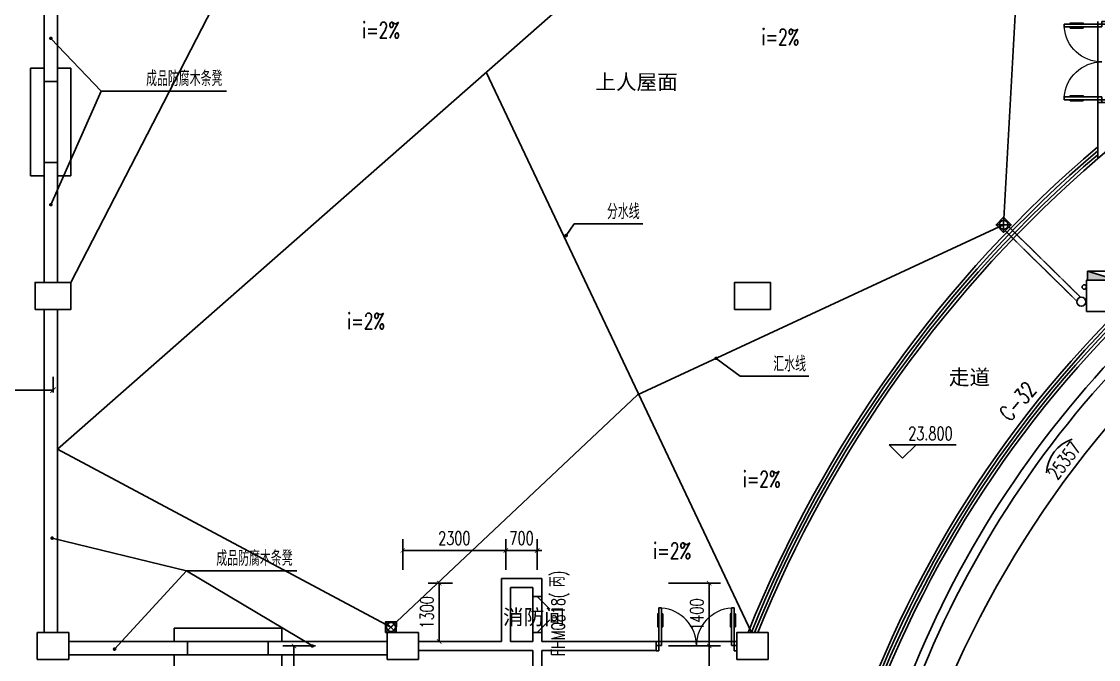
# Model space of a CAD drawing. Header units: millimetres. Extents: x 2680932 to 6187768, y 127588 to 383208.
# Drawn here: x 2738835 to 2762854, y 164143 to 178357 of the extents above; entities that cross this region are included whole.
import ezdxf

# ---------------------------------------------------------------- set-up
doc = ezdxf.new("R2010")
doc.units = ezdxf.units.MM
doc.header["$LTSCALE"] = 20
doc.linetypes.add('DASH', pattern=[0.35, 0.25, -0.1])
for name, color, linetype in [('COLUMN', 9, 'Continuous'), ('CURTWALL', 4, 'Continuous'), ('DIM_ELEV', 3, 'Continuous'), ('DIM_LEAD', 3, 'Continuous'), ('DIM_SYMB', 3, 'Continuous'), ('EQUIP_消火栓', 1, 'Continuous'), ('PUB_DIM', 3, 'Continuous'), ('PUB_TEXT', 41, 'Continuous'), ('VPIPE-消防', 1, 'Continuous'), ('WALL', 3, 'Continuous'), ('WINDOW', 4, 'Continuous'), ('WINDOW_TEXT', 183, 'Continuous'), ('屋面排水', 210, 'Continuous'), ('细线', 8, 'Continuous'), ('装饰一', 201, 'Continuous'), ('装饰二', 225, 'Continuous'), ('阳台栏杆', 149, 'Continuous')]:
    doc.layers.add(name, color=color, linetype=linetype)
doc.styles.add('_TCH_DIM', font='SIMPLEX', dxfattribs={"bigfont": 'GBCBIG'})
doc.styles.add('_TCH_DIM_T3', font='SIMPLEX', dxfattribs={"width": 0.705882, "bigfont": 'GBCBIG'})
doc.styles.add('_TCH_WINDOW', font='SIMPLEX', dxfattribs={"bigfont": 'GBCBIG'})
doc.styles.get("Standard").update_dxf_attribs({"font": '', "width": 0.8})
doc.styles.get('Standard').set_extended_font_data('YouYuan')
doc.dimstyles.new('_TCH_ARCH&&100', dxfattribs={"dimtxt": 297.5, "dimasz": 100, "dimexe": 250, "dimexo": 300, "dimgap": 126.25, "dimtad": 1, "dimdec": 0, "dimzin": 0, "dimdsep": 46, "dimtxsty": '_TCH_DIM_T3', "dimblk": 'ARCHTICK', "dimcen": 0.09, "dimclrt": 7, "dimazin": 2, "dimtfac": 1, "dimtdec": 0, "dimtix": 1, "dimtmove": 2, "dimatfit": 3, "dimfxl": 1, "dimtolj": 1, "dimtzin": 0, "dimarcsym": 0})
doc.dimstyles.new('_TCH_ARCH&&120', dxfattribs={"dimtxt": 357, "dimasz": 120, "dimexe": 300, "dimexo": 360, "dimgap": 120, "dimtad": 1, "dimdec": 0, "dimzin": 0, "dimdsep": 46, "dimtxsty": '_TCH_DIM_T3', "dimblk": 'ARCHTICK', "dimcen": 0.09, "dimclrt": 7, "dimazin": 2, "dimtfac": 1, "dimtdec": 0, "dimtix": 1, "dimtmove": 2, "dimatfit": 3, "dimfxl": 1, "dimtolj": 1, "dimtzin": 0, "dimarcsym": 0})

# ---------------------------------------------------------------- blocks, each defined once
blk = doc.blocks.new('$TwtSys$00000434')
for p, q in [((-0.5, 0.5), (-0.5, -0.5)), ((-0.5, -0.5), (0.5, 0.5)), ((0.5, 0.5), (-0.5, 0.5)), ((0.5, -0.5), (0.5, 0.5)), ((-0.5, -0.5), (0.5, -0.5))]:
    blk.add_line(p, q)
blk.add_solid([(0.5, -0.5), (0.5, 0.5), (-0.5, -0.5)])
blk = doc.blocks.new('sfdhfgj')
at = {"layer": '屋面排水'}
for p, q in [((-60, 60), (60, -60)), ((-60, -60), (60, 60))]:
    blk.add_line(p, q, dxfattribs=at)
blk.add_lwpolyline([(-60, 60), (60, 60), (60, -60), (-60, -60)], close=True, dxfattribs=at)
blk.add_circle((0, 0), 50, dxfattribs=at)
blk = doc.blocks.new('_ArchTick')
at = {"color": 0, "linetype": 'ByBlock', "lineweight": -3, "const_width": 0.15}
blk.add_lwpolyline([(-0.5, -0.5), (0.5, 0.5)], dxfattribs=at)
blk = doc.blocks.new('*D142')
at = {"layer": 'Defpoints', "color": 0, "lineweight": -3, "transparency": 16777216}
for p in [(2739537, 170144), (2736537, 169733), (2739537, 169733)]:
    blk.add_point(p, dxfattribs=at)
at = {"layer": 'PUB_DIM', "color": 0, "lineweight": -2, "transparency": 16777216}
for p, q in [((2736537, 170093), (2736537, 170444)), ((2739537, 170093), (2739537, 170444)), ((2736537, 170144), (2739537, 170144))]:
    blk.add_line(p, q, dxfattribs=at)
at = {"layer": 'PUB_DIM', "color": 0, "lineweight": -2, "transparency": 16777216, "xscale": 120, "yscale": 120, "zscale": 120, "rotation": 180}
blk.add_blockref('_ArchTick', (2736537, 170144), dxfattribs=at)
at = {"layer": 'PUB_DIM', "color": 0, "lineweight": -2, "transparency": 16777216, "xscale": 120, "yscale": 120, "zscale": 120}
blk.add_blockref('_ArchTick', (2739537, 170144), dxfattribs=at)
at = {"layer": 'PUB_DIM', "color": 7, "transparency": 16777216, "insert": (2738037, 170442), "char_height": 357, "attachment_point": 5, "style": '_TCH_DIM_T3'}
blk.add_mtext('\\A1;3000', dxfattribs=at)
blk = doc.blocks.new('$DorLib2D$00000011')
for p, q in [((-0.467, 0.471), (-0.467, -0.062)), ((-0.467, 0.471), (-0.433, 0.471)), ((-0.433, 0.471), (-0.433, 0.004)), ((0.433, 0.471), (0.433, 0.004)), ((0.467, 0.471), (0.433, 0.471)), ((0.467, 0.471), (0.467, -0.062)), ((-0.483, 0.396), (-0.467, 0.396)), ((-0.417, 0.396), (-0.433, 0.396)), ((0.417, 0.396), (0.433, 0.396)), ((0.483, 0.396), (0.467, 0.396)), ((-0.483, 0.235), (-0.467, 0.235)), ((-0.417, 0.235), (-0.433, 0.235)), ((0.417, 0.235), (0.433, 0.235)), ((0.483, 0.235), (0.467, 0.235)), ((-0.5, 0.004), (-0.433, 0.004)), ((-0.5, 0.004), (-0.5, -0.062)), ((0.5, 0.004), (0.433, 0.004)), ((0.5, 0.004), (0.5, -0.062)), ((-0.5, -0.062), (-0.467, -0.062)), ((0.5, -0.062), (0.467, -0.062))]:
    blk.add_line(p, q)
at = {"lineweight": 13}
for p, q in [((-0.483, 0.396), (-0.483, 0.235)), ((-0.417, 0.396), (-0.417, 0.235)), ((0.417, 0.396), (0.417, 0.235)), ((0.483, 0.396), (0.483, 0.235))]:
    blk.add_line(p, q, dxfattribs=at)
for centre, start, end in [((-0.467, 0.004), 0, 85.904), ((0.467, 0.004), 94.096, 180)]:
    blk.add_arc(centre, 0.467, start, end, dxfattribs=at)
blk = doc.blocks.new('*D151')
at = {"layer": 'Defpoints', "color": 0, "lineweight": -3, "transparency": 16777216}
for p in [(2744911, 164443), (2745693, 164443), (2745693, 162113)]:
    blk.add_point(p, dxfattribs=at)
at = {"layer": 'PUB_DIM', "color": 0, "lineweight": -2, "transparency": 16777216}
for p, q in [((2745393, 164443), (2744661, 164443)), ((2744911, 162113), (2744911, 164443)), ((2745393, 162113), (2744661, 162113))]:
    blk.add_line(p, q, dxfattribs=at)
at = {"layer": 'PUB_DIM', "color": 0, "lineweight": -2, "transparency": 16777216, "xscale": 100, "yscale": 100, "zscale": 100}
for p, rotation in [((2744911, 164443), 90), ((2744911, 162113), 270)]:
    blk.add_blockref('_ArchTick', p, dxfattribs=dict(at, rotation=rotation))
at = {"layer": 'PUB_DIM', "color": 7, "transparency": 16777216, "insert": (2744636, 163278), "char_height": 297.5, "attachment_point": 5, "rotation": 90, "style": '_TCH_DIM_T3'}
blk.add_mtext('\\A1;2330', dxfattribs=at)
blk = doc.blocks.new('*D176')
at = {"layer": 'Defpoints', "color": 0, "lineweight": -3, "transparency": 16777216}
for p in [(2752965, 164443), (2754172, 164443), (2752965, 161913)]:
    blk.add_point(p, dxfattribs=at)
at = {"layer": 'PUB_DIM', "color": 0, "lineweight": -2, "transparency": 16777216}
for p, q in [((2753265, 164443), (2754422, 164443)), ((2754172, 161913), (2754172, 164443)), ((2753265, 161913), (2754422, 161913))]:
    blk.add_line(p, q, dxfattribs=at)
at = {"layer": 'PUB_DIM', "color": 0, "lineweight": -2, "transparency": 16777216, "xscale": 100, "yscale": 100, "zscale": 100}
for p, rotation in [((2754172, 164443), 90), ((2754172, 161913), 270)]:
    blk.add_blockref('_ArchTick', p, dxfattribs=dict(at, rotation=rotation))
at = {"layer": 'PUB_DIM', "color": 7, "transparency": 16777216, "insert": (2753897, 163178), "char_height": 297.5, "attachment_point": 5, "rotation": 90, "style": '_TCH_DIM_T3'}
blk.add_mtext('\\A1;2530', dxfattribs=at)
blk = doc.blocks.new('*D177')
at = {"layer": 'Defpoints', "color": 0, "lineweight": -3, "transparency": 16777216}
for p in [(2752965, 165843), (2754172, 165843), (2752965, 164443)]:
    blk.add_point(p, dxfattribs=at)
at = {"layer": 'PUB_DIM', "color": 0, "lineweight": -2, "transparency": 16777216}
for p, q in [((2753265, 165843), (2754422, 165843)), ((2754172, 164443), (2754172, 165843)), ((2753265, 164443), (2754422, 164443))]:
    blk.add_line(p, q, dxfattribs=at)
at = {"layer": 'PUB_DIM', "color": 0, "lineweight": -2, "transparency": 16777216, "xscale": 100, "yscale": 100, "zscale": 100}
for p, rotation in [((2754172, 165843), 90), ((2754172, 164443), 270)]:
    blk.add_blockref('_ArchTick', p, dxfattribs=dict(at, rotation=rotation))
at = {"layer": 'PUB_DIM', "color": 7, "transparency": 16777216, "insert": (2753897, 165143), "char_height": 297.5, "attachment_point": 5, "rotation": 90, "style": '_TCH_DIM_T3'}
blk.add_mtext('\\A1;1400', dxfattribs=at)
blk = doc.blocks.new('*D201')
at = {"layer": 'Defpoints', "color": 0, "lineweight": -3, "transparency": 16777216}
for p in [(2749637, 166572), (2747337, 165843), (2749637, 165843)]:
    blk.add_point(p, dxfattribs=at)
at = {"layer": 'PUB_DIM', "color": 0, "lineweight": -2, "transparency": 16777216}
for p, q in [((2747337, 166143), (2747337, 166822)), ((2749637, 166143), (2749637, 166822)), ((2747337, 166572), (2749637, 166572))]:
    blk.add_line(p, q, dxfattribs=at)
at = {"layer": 'PUB_DIM', "color": 0, "lineweight": -2, "transparency": 16777216, "xscale": 100, "yscale": 100, "zscale": 100, "rotation": 180}
blk.add_blockref('_ArchTick', (2747337, 166572), dxfattribs=at)
at = {"layer": 'PUB_DIM', "color": 0, "lineweight": -2, "transparency": 16777216, "xscale": 100, "yscale": 100, "zscale": 100}
blk.add_blockref('_ArchTick', (2749637, 166572), dxfattribs=at)
at = {"layer": 'PUB_DIM', "color": 7, "transparency": 16777216, "insert": (2748487, 166847), "char_height": 297.5, "attachment_point": 5, "style": '_TCH_DIM_T3'}
blk.add_mtext('\\A1;2300', dxfattribs=at)
blk = doc.blocks.new('*D202')
at = {"layer": 'Defpoints', "color": 0, "lineweight": -3, "transparency": 16777216}
for p in [(2750337, 166572), (2749637, 165843), (2750337, 165843)]:
    blk.add_point(p, dxfattribs=at)
at = {"layer": 'PUB_DIM', "color": 0, "lineweight": -2, "transparency": 16777216}
for p, q in [((2749637, 166143), (2749637, 166822)), ((2750337, 166143), (2750337, 166822)), ((2749637, 166572), (2749537, 166572)), ((2749637, 166572), (2750337, 166572)), ((2750337, 166572), (2750437, 166572))]:
    blk.add_line(p, q, dxfattribs=at)
at = {"layer": 'PUB_DIM', "color": 0, "lineweight": -2, "transparency": 16777216, "xscale": 100, "yscale": 100, "zscale": 100}
blk.add_blockref('_ArchTick', (2749637, 166572), dxfattribs=at)
at = {"layer": 'PUB_DIM', "color": 0, "lineweight": -2, "transparency": 16777216, "xscale": 100, "yscale": 100, "zscale": 100, "rotation": 180}
blk.add_blockref('_ArchTick', (2750337, 166572), dxfattribs=at)
at = {"layer": 'PUB_DIM', "color": 7, "transparency": 16777216, "insert": (2749987, 166847), "char_height": 297.5, "attachment_point": 5, "style": '_TCH_DIM_T3'}
blk.add_mtext('\\A1;700', dxfattribs=at)
blk = doc.blocks.new('*D203')
at = {"layer": 'Defpoints', "color": 0, "lineweight": -3, "transparency": 16777216}
for p in [(2748152, 165843), (2748745, 165843), (2748745, 164543)]:
    blk.add_point(p, dxfattribs=at)
at = {"layer": 'PUB_DIM', "color": 0, "lineweight": -2, "transparency": 16777216}
for p, q in [((2748445, 165843), (2747902, 165843)), ((2748152, 164543), (2748152, 165843)), ((2748445, 164543), (2747902, 164543))]:
    blk.add_line(p, q, dxfattribs=at)
at = {"layer": 'PUB_DIM', "color": 0, "lineweight": -2, "transparency": 16777216, "xscale": 100, "yscale": 100, "zscale": 100}
for p, rotation in [((2748152, 165843), 90), ((2748152, 164543), 270)]:
    blk.add_blockref('_ArchTick', p, dxfattribs=dict(at, rotation=rotation))
at = {"layer": 'PUB_DIM', "color": 7, "transparency": 16777216, "insert": (2747877, 165193), "char_height": 297.5, "attachment_point": 5, "rotation": 90, "style": '_TCH_DIM_T3'}
blk.add_mtext('\\A1;1300', dxfattribs=at)
blk = doc.blocks.new('_FZH')
blk.add_lwpolyline([(-0.5, -0.5), (0.5, -0.5), (0.5, 0.5), (-0.5, 0.5)], close=True)
blk = doc.blocks.new('$DorLib2D$00000120')
at = {"color": 0}
for p, q in [((-0.5, 0), (-0.146, 0.354)), ((0.5, 0), (0.146, 0.354))]:
    blk.add_line(p, q, dxfattribs=at)

msp = doc.modelspace()

# ---------------------------------------------------------------- linework, layer by layer
at = {"layer": 'CURTWALL'}
for radius, start, end in [(24822.4, 114.1566, 171.91529), (24755.7, 114.1566, 171.91344), (24689, 114.1566, 171.9116), (24622.4, 114.1566, 171.90977), (27822.4, 130.35933, 158.09853), (27755.7, 130.47638, 158.04319), (27689, 130.59421, 157.98756), (27622.4, 130.71281, 157.93165)]:
    msp.add_arc((2780854.5, 154365), radius, start, end, dxfattribs=at)
at = {"layer": 'DIM_ELEV'}
for p, q in [((2758485.3, 168625), (2758185.3, 168925)), ((2758185.3, 168925), (2759681.3, 168925)), ((2758485.3, 168625), (2758785.3, 168925))]:
    msp.add_line(p, q, dxfattribs=at)
at = {"layer": 'DIM_LEAD'}
for p, q in [((2739488.8, 177983), (2740610.7, 176809)), ((2739488.8, 174276.5), (2740610.7, 176809)), ((2740610.7, 176809), (2743408.9, 176809)), ((2750981.7, 173589.2), (2751157, 173848.8)), ((2751157, 173848.8), (2752689.5, 173848.8)), ((2754327.4, 170852.3), (2754863.7, 170453.2)), ((2754863.7, 170453.2), (2756396.1, 170453.2)), ((2739517.1, 166846.9), (2742513, 166119.4)), ((2740909.3, 164373.2), (2742513, 166119.4)), ((2745322.3, 164443.1), (2742513, 166119.4)), ((2742513, 166119.4), (2744975.6, 166119.4))]:
    msp.add_line(p, q, dxfattribs=at)
at = {"layer": 'DIM_LEAD', "const_width": 40}
for points in [[(2739475, 177997.4, 1), (2739502.7, 177968.5, 1)], [(2739480.7, 174258.2, 1), (2739496.9, 174294.8, 1)], [(2750970.5, 173572.6, 1), (2750992.9, 173605.8, 1)], [(2754311.4, 170864.2, 1), (2754343.5, 170840.3, 1)], [(2739497.6, 166851.7, 1), (2739536.5, 166842.2, 1)], [(2740895.8, 164358.5, 1), (2740922.8, 164388, 1)], [(2745339.5, 164432.8, 1), (2745305.1, 164453.3, 1)]]:
    msp.add_lwpolyline(points, format="xyb", close=True, dxfattribs=at)
at = {"layer": 'DIM_SYMB'}
for points in [[(2760674.7, 178495.3, 0, 0, 0), (2760617.7, 176807.8, 96, 0, 0), (2760605.6, 176448, 0, 0, 0)], [(2756296.9, 177924.9, 0, 0, 0), (2757558.8, 176730.2, 96, 0, 0), (2757820.2, 176482.7, 0, 0, 0)], [(2756317.3, 172109.1, 0, 0, 0), (2757654.4, 172806.7, 96, 0, 0), (2757973.6, 172973.3, 0, 0, 0)], [(2746562.1, 171380.2, 0, 0, 0), (2746907.6, 169927.3, 96, 0, 0), (2746990.9, 169577.1, 0, 0, 0)], [(2755397, 168457.1, 0, 0, 0), (2755689.2, 169300.7, 96, 0, 0), (2755807, 169640.9, 0, 0, 0)], [(2750433.7, 168698.3, 0, 0, 0), (2749247.5, 167463, 96, 0, 0), (2748998.1, 167203.4, 0, 0, 0)], [(2742313.1, 168064.7, 0, 0, 0), (2743658.6, 167151, 96, 0, 0), (2743956.5, 166948.8, 0, 0, 0)], [(2752815.3, 166620.7, 0, 0, 0), (2752375.4, 166849.3, 96, 0, 0), (2752056, 167015.3, 0, 0, 0)]]:
    msp.add_lwpolyline(points, format="xyseb", dxfattribs=at)
at = {"layer": 'PUB_DIM'}
msp.add_arc((2780854.5, 154365), 23261.1, 111.39356, 174.25538, dxfattribs=at)
at = {"layer": 'PUB_DIM', "color": 7}
msp.add_arc((2762515, 168273.1), 816.9, 107.70042, 177.94852, dxfattribs=at)
at = {"layer": 'VPIPE-消防', "linetype": 'Continuous'}
msp.add_circle((2762537.3, 172443.1), 50, dxfattribs=at)
at = {"layer": 'WALL'}
for p, q in [((2763037.3, 176557.1), (2762837.3, 176557.1)), ((2762837.3, 176557.1), (2762837.3, 175302.4)), ((2762837.3, 175302.4), (2763037.3, 175472.9)), ((2749537.3, 164543.1), (2749537.3, 165943.1)), ((2749537.3, 165943.1), (2750437.3, 165943.1)), ((2749737.3, 164543.1), (2749737.3, 165743.1)), ((2749737.3, 165743.1), (2750237.3, 165743.1)), ((2750237.3, 165743.1), (2750237.3, 165543.1)), ((2750437.3, 165543.1), (2750437.3, 165943.1)), ((2750237.3, 165543.1), (2750437.3, 165543.1)), ((2747687.3, 164543.1), (2749537.3, 164543.1)), ((2749737.3, 164543.1), (2750237.3, 164543.1)), ((2750437.3, 164743.1), (2750237.3, 164743.1)), ((2750237.3, 164743.1), (2750237.3, 164543.1)), ((2750437.3, 164543.1), (2750437.3, 164743.1)), ((2752987.3, 164543.1), (2750437.3, 164543.1)), ((2752987.3, 164343.1), (2752987.3, 164543.1)), ((2747687.3, 164343.1), (2749637.3, 164343.1)), ((2749637.3, 164343.1), (2750237.3, 164343.1)), ((2750237.3, 164343.1), (2750237.3, 163881.3)), ((2750437.3, 164343.1), (2752987.3, 164343.1)), ((2750437.3, 163881.3), (2750437.3, 164343.1))]:
    msp.add_line(p, q, dxfattribs=at)
at = {"layer": '屋面排水'}
for p, q in [((2739637.3, 168827.2), (2762798.9, 189177.9)), ((2760739, 173827.2), (2761515.5, 187843.1)), ((2747518.4, 187248.1), (2739937.3, 172543.1)), ((2749200.3, 177229.7), (2755112, 164743.1)), ((2752576.6, 170041.8), (2760739, 173827.2)), ((2747075, 164863.1), (2752576.6, 170041.8)), ((2739637.3, 168827.2), (2747075, 164863.1))]:
    msp.add_line(p, q, dxfattribs=at)
for centre in [(2760739, 173827.2), (2762471.7, 172112.8), (2747075, 164863.1)]:
    msp.add_circle(centre, 100, dxfattribs=at)
at = {"layer": '细线'}
for p, q in [((2762837.3, 178357.1), (2762837.3, 176557.1)), ((2750236.8, 165543.1), (2750236.8, 164743.1)), ((2750437.3, 165543.1), (2750437.3, 164743.1)), ((2752987.3, 164543.1), (2754787.3, 164543.1))]:
    msp.add_line(p, q, dxfattribs=at)
at = {"layer": '装饰一'}
for points in [[(2780539.2, 179951.7), (2779951.4, 207460, 0.4192246), (2777771.2, 209513.6), (2751696.9, 208510.7, 0.1889402), (2750693.9, 208072.5), (2726821.4, 184200, 0.1951669), (2726382.2, 183161), (2725894.9, 149373.3, 0.4109331), (2727648.6, 147547.9), (2755314.3, 146838.5, 0.4559937), (2757760, 149512.8), (2757392.2, 152700.5, -0.4333475), (2778550.4, 177809.8, 0.4050511)], [(2780339.3, 179947.5), (2779751.5, 207455.7, 0.4192246), (2777778.9, 209313.7), (2751704.6, 208310.9, 0.1889402), (2750835.4, 207931.1), (2726962.8, 184058.6, 0.1951669), (2726582.2, 183158.1), (2726094.9, 149370.4, 0.4109331), (2727653.7, 147747.8), (2755319.4, 147038.5, 0.4559937), (2757561.3, 149489.9), (2757193.5, 152677.3, -0.4333439), (2778539.9, 178009.5, 0.4050511)]]:
    msp.add_lwpolyline(points, format="xyb", close=True, dxfattribs=at)
at = {"layer": '装饰二'}
for p, q in [((2739337.3, 177318.1), (2739037.3, 177318.1)), ((2739037.3, 177318.1), (2739037.3, 174918.1)), ((2739637.3, 177318.1), (2739937.3, 177318.1)), ((2739937.3, 177318.1), (2739937.3, 174918.1)), ((2739337.3, 177018.1), (2739337.3, 175218.1)), ((2739037.3, 174918.1), (2739337.3, 174918.1)), ((2739937.3, 174918.1), (2739637.3, 174918.1)), ((2742237.3, 164543.1), (2742237.3, 164843.1)), ((2742237.3, 164843.1), (2744637.3, 164843.1)), ((2744637.3, 164843.1), (2744637.3, 164543.1)), ((2742237.3, 164243.1), (2742237.3, 163943.1)), ((2742537.3, 164243.1), (2744337.3, 164243.1)), ((2744637.3, 163943.1), (2744637.3, 164243.1))]:
    msp.add_line(p, q, dxfattribs=at)
at = {"layer": '装饰二', "linetype": 'DASH'}
for p, q in [((2760775, 173693.4), (2762372.6, 172126.5)), ((2760860.3, 173778.8), (2762458, 172211.8))]:
    msp.add_line(p, q, dxfattribs=at)
at = {"layer": '阳台栏杆'}
for p, q in [((2739337.3, 177018.1), (2739337.3, 179693.1)), ((2739637.3, 172543.1), (2739637.3, 179693.1)), ((2739337.3, 177018.1), (2739637.3, 177018.1)), ((2739337.3, 172543.1), (2739337.3, 175218.1)), ((2739337.3, 175218.1), (2739637.3, 175218.1)), ((2739337.3, 164743.1), (2739337.3, 171943.1)), ((2739637.3, 164743.1), (2739637.3, 171943.1)), ((2746987.3, 164543.1), (2739887.3, 164543.1)), ((2742537.3, 164243.1), (2742537.3, 164543.1)), ((2742537.3, 164243.1), (2742537.3, 164543.1)), ((2744337.3, 164243.1), (2744337.3, 164543.1)), ((2744337.3, 164243.1), (2744337.3, 164543.1)), ((2742537.3, 164243.1), (2739887.3, 164243.1)), ((2746987.3, 164243.1), (2744337.3, 164243.1))]:
    msp.add_line(p, q, dxfattribs=at)

# ---------------------------------------------------------------- block references
at = {"layer": 'COLUMN'}
for p, xscale, yscale, zscale in [((2739537.3, 172243.1), 800, 600, 600), ((2755137.3, 172243.1), 800, 600, 600), ((2762937.3, 172243.1), 700, 700, 700), ((2739537.3, 164443.1), 700, 600, 600), ((2747337.3, 164443.1), 700, 600, 600), ((2755137.3, 164443.1), 700, 600, 600)]:
    msp.add_blockref('_FZH', p, dxfattribs=dict(at, xscale=xscale, yscale=yscale, zscale=zscale))
at = {"layer": 'EQUIP_消火栓', "xscale": -650, "yscale": 200, "zscale": 650}
msp.add_blockref('$TwtSys$00000434', (2762937.3, 172693.1), dxfattribs=at)
at = {"layer": 'WINDOW'}
for name, p, xscale, yscale, zscale, rotation in [('$DorLib2D$00000011', (2762937.3, 177457.1), 1800, -1800, 1800, 270), ('$DorLib2D$00000120', (2750337.3, 165143.1), 800, -800, 800, 90)]:
    msp.add_blockref(name, p, dxfattribs=dict(at, xscale=xscale, yscale=yscale, zscale=zscale, rotation=rotation))
at = {"layer": 'WINDOW', "xscale": 1800, "yscale": 1800, "zscale": 1800}
msp.add_blockref('$DorLib2D$00000011', (2753887.3, 164443.1), dxfattribs=at)
at = {"layer": '屋面排水', "yscale": 2, "zscale": 2}
for p, xscale, rotation in [((2760739, 173827.2), 2.000000000015772, 315), ((2747075, 164863.1), 2.00000000003595, 89.38530465348704)]:
    msp.add_blockref('sfdhfgj', p, dxfattribs=dict(at, xscale=xscale, rotation=rotation))

# ---------------------------------------------------------------- texts
at = {"layer": 'PUB_DIM', "color": 7, "style": '_TCH_DIM', "width": 0.705882}
msp.add_text('25357', height=297.5, rotation=52.82447, dxfattribs=at).set_placement((2761935.7, 168122.5))
at = {"layer": 'PUB_TEXT', "style": '_TCH_DIM', "width": 0.705882}
for s, height, p in [('i=2%', 357, (2746434.3, 177986.4)), ('i=2%', 357, (2755341.4, 177833)), ('i=2%', 357, (2746101, 171502.8)), ('23.800', 297.5, (2758611.3, 169030)), ('i=2%', 357, (2754923.7, 167981)), ('i=2%', 357, (2752927.1, 166384.1))]:
    msp.add_text(s, height=height, dxfattribs=at).set_placement(p)
at = {"layer": 'PUB_TEXT', "style": '_TCH_DIM'}
for s, p in [('成品防腐木条凳', (2741613.5, 176917.7)), ('分水线', (2751891.9, 173953.8)), ('汇水线', (2755602.3, 170558.2)), ('成品防腐木条凳', (2743180.2, 166228.1))]:
    msp.add_text(s, height=337.59, dxfattribs=at).set_placement(p)
at = {"layer": 'PUB_TEXT'}
for s, p in [('上人屋面', (2751631.1, 176843.1)), ('走道', (2759516.9, 170262.8)), ('消防间', (2749572.4, 164919.8))]:
    msp.add_text(s, height=337.59, dxfattribs=at).set_placement(p)
at = {"layer": 'WINDOW_TEXT', "style": '_TCH_WINDOW', "width": 0.705882}
for s, height, rotation, p in [('C-32', 357, 48.98247, (2760880.4, 169423.8)), (')', 297.5, 90, (2750951.4, 166000.9)), ('FHM0818(', 297.5, 90, (2750951.4, 164215.2))]:
    msp.add_text(s, height=height, rotation=rotation, dxfattribs=at).set_placement(p)
at = {"layer": 'WINDOW_TEXT', "style": '_TCH_WINDOW'}
msp.add_text('丙', height=337.6, rotation=90, dxfattribs=at).set_placement((2750951.4, 165755.2))

# ---------------------------------------------------------------- dimensions: what is measured, and where the dimension line sits
at = {"layer": 'PUB_DIM'}
for p1, p2, distance, dimstyle, picture, middle in [((2736537.3, 169732.7), (2739537.3, 169732.7), 411.2, '_TCH_ARCH&&120', '*D142', (2738037.3, 170442.4)), ((2747337.3, 165843.1), (2749637.3, 165843.1), 728.7, '_TCH_ARCH&&100', '*D201', (2748487.3, 166846.7)), ((2749637.3, 165843.1), (2750337.3, 165843.1), 728.7, '_TCH_ARCH&&100', '*D202', (2749987.3, 166846.7)), ((2748745.1, 164543.1), (2748745.1, 165843.1), 593.2, '_TCH_ARCH&&100', '*D203', (2747877, 165193.1)), ((2752964.5, 164443.1), (2752964.5, 165843.1), -1207.1, '_TCH_ARCH&&100', '*D177', (2753896.6, 165143.1)), ((2745693, 162113.1), (2745693, 164443.1), 782.3, '_TCH_ARCH&&100', '*D151', (2744635.7, 163278.1)), ((2752964.5, 161913.1), (2752964.5, 164443.1), -1207.1, '_TCH_ARCH&&100', '*D176', (2753896.6, 163178.1))]:
    dim = msp.add_aligned_dim(p1=p1, p2=p2, distance=distance, dimstyle=dimstyle, dxfattribs=at)
    dim.commit()
    dim.dimension.update_dxf_attribs({"geometry": picture, "text_midpoint": middle})

doc.saveas('drawing.dxf')
